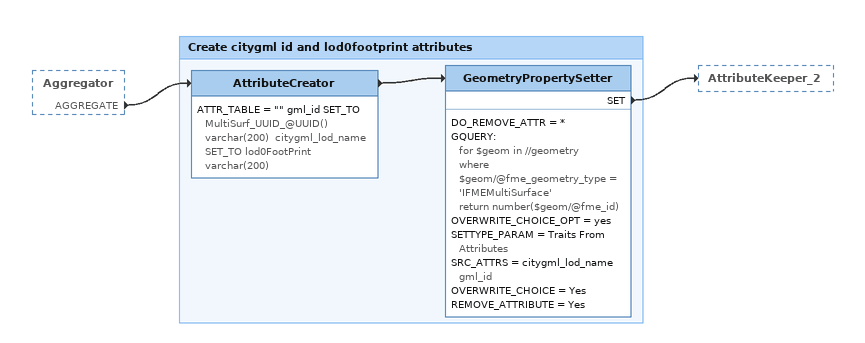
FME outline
Aggregator [outside]
    AGGREGATE -> AttributeCreator

Bookmark: Create citygml id and lod0footprint attributes
AttributeCreator
    ATTR_TABLE = "" gml_id SET_TO MultiSurf_UUID_@UUID() varchar(200)  citygml_lod_name SET_TO lod0FootPrint varchar(200)
    -> GeometryPropertySetter
GeometryPropertySetter
    DO_REMOVE_ATTR = *
    GQUERY:
      for $geom in //geometry
      where $geom/@fme_geometry_type = 'IFMEMultiSurface'
      return number($geom/@fme_id)
    OVERWRITE_CHOICE_OPT = yes
    SETTYPE_PARAM = Traits From Attributes
    SRC_ATTRS = citygml_lod_name gml_id
    OVERWRITE_CHOICE = Yes
    REMOVE_ATTRIBUTE = Yes
    SET -> AttributeKeeper_2
